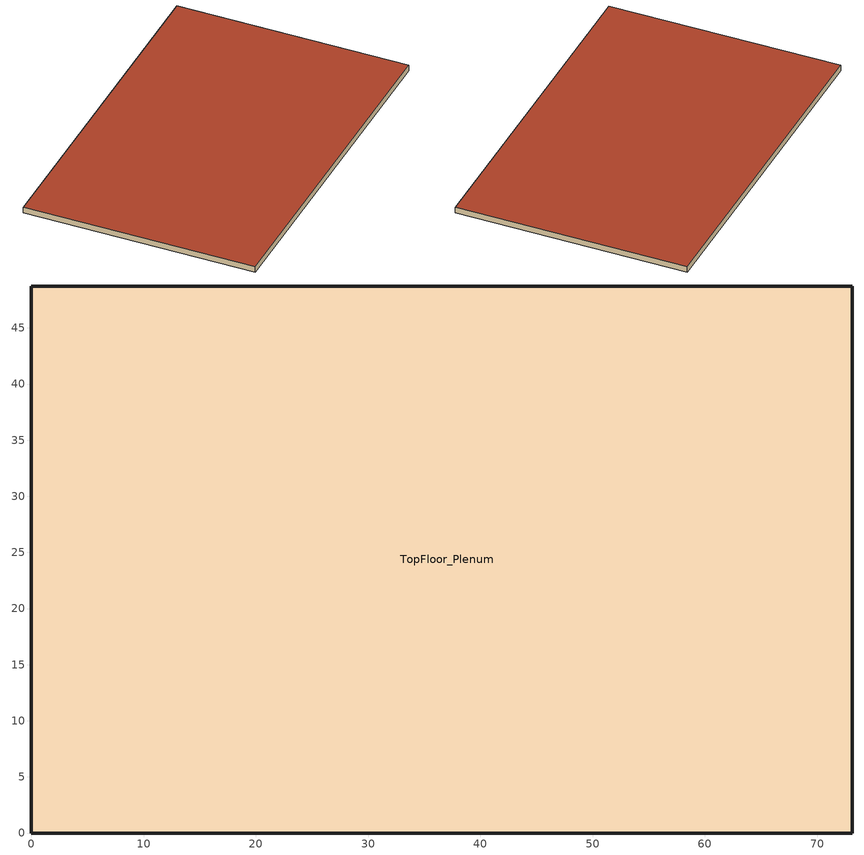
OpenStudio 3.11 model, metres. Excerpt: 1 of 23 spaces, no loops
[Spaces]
TopFloor_Plenum
 floor to Perimeter_top_ZN_3: 73.11,48.74 68.53,44.16 4.57,44.16 0,48.74 z46.34
 floor to Perimeter_top_ZN_2: 73.11,48.74 73.11,0 68.53,4.57 68.53,44.16 z46.34
 floor to Perimeter_top_ZN_1: 68.53,4.57 73.11,0 0,0 4.57,4.57 z46.34
 floor to Perimeter_top_ZN_4: 0,48.74 4.57,44.16 4.57,4.57 0,0 z46.34
 floor to DataCenter_top_ZN_6: 5.49,44.16 5.49,4.57 4.57,4.57 4.57,44.16 z46.34
 floor to Core_top: 68.53,44.16 68.53,4.57 5.49,4.57 5.49,44.16 z46.34
 wall outside: 0,0 73.11,0 73.11,48.74 0,48.74 0,0 z46.34:47.56
 roof outside: 73.11,0 73.11,48.74 0,48.74 0,0 z47.56
[Schedule:Ruleset]
Name | Default Day Schedule | Summer Design Day Schedule | Winter Design Day Schedule
OfficeLarge BLDG_LIGHT_SCH_2013 | OfficeLarge BLDG_LIGHT_SCH_2013 Default | OfficeLarge BLDG_LIGHT_SCH_2013 Summer Design Day | OfficeLarge BLDG_LIGHT_SCH_2013 Winter Design Day
DataCenter_EQUIP_SCH | Schedule Day 3 | DataCenter_EQUIP_SCH Summer Design Day | DataCenter_EQUIP_SCH Winter Design Day
Clothing Schedule | Clothing Schedule Default Winter Clothes
OfficeLarge BLDG_EQUIP_SCH_2013 | OfficeLarge BLDG_EQUIP_SCH_2013 Default | OfficeLarge BLDG_EQUIP_SCH_2013 Summer Design Day | OfficeLarge BLDG_EQUIP_SCH_2013 Winter Design Day
OfficeLarge_BUSINESS_SCH | OfficeLarge_BUSINESS_SCH Default | OfficeLarge_BUSINESS_SCH Summer Design Day | OfficeLarge_BUSINESS_SCH Winter Design Day
[Schedule:Day]
OfficeLarge BLDG_LIGHT_SCH_2013 Default: No, 5, 0, 0.05, 18, 0, 0.0452801, 24, 0, 0.05
OfficeLarge BLDG_LIGHT_SCH_2013 Sat Day: No, 6, 0, 0.05, 8, 0, 0.0905601, 12, 0, 0.27168, 17, 0, 0.13584, 19, 0, 0.0452801, 24, 0, 0.05
OfficeLarge BLDG_LIGHT_SCH_2013 Summer Design Day; DataCenter_EQUIP_SCH Summer Design Day; DataCenter_EQUIP_SCH Wknd|Wkdy|Hol Day 3; DataCenter_EQUIP_SCH Wknd|Wkdy|Hol Day 7; DataCenter_EQUIP_SCH Wknd|Wkdy|Hol Day 11; Always On Default; OfficeLarge BLDG_EQUIP_SCH_2013 Summer Design Day; OfficeLarge_BUSINESS_SCH Summer Design Day: No, 24, 0, 1
OfficeLarge BLDG_LIGHT_SCH_2013 Wkdy Day: No, 5, 0, 0.05, 6, 0, 0.1, 7, 0, 0.0905601, 8, 0, 0.27168, 17, 0, 0.815041, 18, 0, 0.452801, 20, 0, 0.27168, 22, 0, 0.18112, 23, 0, 0.0905601, 24, 0, 0.0452801
OfficeLarge BLDG_LIGHT_SCH_2013 Winter Design Day; OfficeLarge BLDG_EQUIP_SCH_2013 Winter Design Day; OfficeLarge_BUSINESS_SCH Winter Design Day: No, 24, 0, 0
Schedule Day 3; Work Efficiency Schedule Default: 24, 0, 0
DataCenter_EQUIP_SCH Wknd|Wkdy|Hol Day; DataCenter_EQUIP_SCH Wknd|Wkdy|Hol Day 4; DataCenter_EQUIP_SCH Wknd|Wkdy|Hol Day 8; DataCenter_EQUIP_SCH Winter Design Day: No, 24, 0, 0.25
DataCenter_EQUIP_SCH Wknd|Wkdy|Hol Day 1; DataCenter_EQUIP_SCH Wknd|Wkdy|Hol Day 5; DataCenter_EQUIP_SCH Wknd|Wkdy|Hol Day 9: No, 24, 0, 0.5
DataCenter_EQUIP_SCH Wknd|Wkdy|Hol Day 2; DataCenter_EQUIP_SCH Wknd|Wkdy|Hol Day 6; DataCenter_EQUIP_SCH Wknd|Wkdy|Hol Day 10: No, 24, 0, 0.75
Clothing Schedule Default Winter Clothes: 24, 0, 1
Clothing Schedule Summer Clothes: 24, 0, 0.5
Air Velocity Schedule Default: 24, 0, 0.2
OfficeLarge BLDG_OCC_SCH Sat Day: No, 6, 0, 0, 8, 0, 0.1, 12, 0, 0.3, 17, 0, 0.1, 19, 0, 0.05, 24, 0, 0
OfficeLarge BLDG_OCC_SCH Wkdy Day: No, 6, 0, 0, 7, 0, 0.1, 8, 0, 0.2, 12, 0, 0.95, 13, 0, 0.5, 17, 0, 0.95, 18, 0, 0.3, 22, 0, 0.1, 24, 0, 0.05
OfficeLarge BLDG_EQUIP_SCH_2013 Default: No, 6, 0, 0.221082, 18, 0, 0.284743, 24, 0, 0.221082
OfficeLarge BLDG_EQUIP_SCH_2013 Sat Day: No, 6, 0, 0.221082, 8, 0, 0.379657, 12, 0, 0.474572, 17, 0, 0.3322, 19, 0, 0.284743, 24, 0, 0.221082
OfficeLarge BLDG_EQUIP_SCH_2013 Wkdy Day: No, 6, 0, 0.294776, 8, 0, 0.379657, 12, 0, 0.854229, 13, 0, 0.759315, 17, 0, 0.854229, 18, 0, 0.474572, 24, 0, 0.379657
OfficeLarge HTGSETP_SCH_YES_OPTIMUM Wkdy Day 1: No, 4, 0, 15.6, 5, 0, 17.8, 6, 0, 20, 12, 0, 21, 13, 0, 20.4444, 22, 0, 21, 24, 0, 15.6
OfficeLarge HTGSETP_SCH_YES_OPTIMUM Sat Day 1: No, 4, 0, 15.6, 5, 0, 17.8, 6, 0, 20, 12, 0, 21, 13, 0, 20.4444, 17, 0, 21, 24, 0, 15.6
OfficeLarge CLGSETP_SCH_NO_SETBACK Default|WntrDsn|Sat|Wkdy Day 1: No, 12, 0, 24, 13, 0, 24.5556, 24, 0, 24
OfficeLarge_BUSINESS_SCH Default: No, 6, 0, 0, 17, 0, 1, 24, 0, 0
OfficeLarge_BUSINESS_SCH Wkdy Day; OfficeLarge HVACOperationSchd SmrDsn|Wkdy Day 1: No, 6, 0, 0, 22, 0, 1, 24, 0, 0
OfficeLarge HVACOperationSchd WntrDsn|Sat Day 1: No, 6, 0, 0, 18, 0, 1, 24, 0, 0
OfficeLarge HVACOperationSchd WntrDsn|Sat Day inverted 1: 6, 0, 1, 18, 0, 0, 24, 0, 1
OfficeLarge HVACOperationSchd SmrDsn|Wkdy Day inverted 1: 6, 0, 1, 22, 0, 0, 24, 0, 1
[Schedule:Rule] Date Specification Type=DateRange; Start Day=1
Name | Schedule Ruleset | Rule Order | Day Schedule | Apply Saturday | Start Month | End Month | End Day | Apply Monday | Apply Tuesday | Apply Wednesday | Apply Thursday | Apply Friday | Apply Sunday
Schedule Rule 1 | OfficeLarge BLDG_LIGHT_SCH_2013 | 1 | OfficeLarge BLDG_LIGHT_SCH_2013 Sat Day | Yes | 1 | 12 | 31
Schedule Rule 2 | OfficeLarge BLDG_LIGHT_SCH_2013 | 0 | OfficeLarge BLDG_LIGHT_SCH_2013 Wkdy Day |  | 1 | 12 | 31 | Yes | Yes | Yes | Yes | Yes
Schedule Rule 3 | DataCenter_EQUIP_SCH | 11 | DataCenter_EQUIP_SCH Wknd|Wkdy|Hol Day | Yes | 1 | 1 | 31 | Yes | Yes | Yes | Yes | Yes | Yes
Schedule Rule 4 | DataCenter_EQUIP_SCH | 10 | DataCenter_EQUIP_SCH Wknd|Wkdy|Hol Day 1 | Yes | 2 | 2 | 28 | Yes | Yes | Yes | Yes | Yes | Yes
Schedule Rule 5 | DataCenter_EQUIP_SCH | 9 | DataCenter_EQUIP_SCH Wknd|Wkdy|Hol Day 2 | Yes | 3 | 3 | 31 | Yes | Yes | Yes | Yes | Yes | Yes
Schedule Rule 6 | DataCenter_EQUIP_SCH | 8 | DataCenter_EQUIP_SCH Wknd|Wkdy|Hol Day 3 | Yes | 4 | 4 | 30 | Yes | Yes | Yes | Yes | Yes | Yes
Schedule Rule 7 | DataCenter_EQUIP_SCH | 7 | DataCenter_EQUIP_SCH Wknd|Wkdy|Hol Day 4 | Yes | 5 | 5 | 31 | Yes | Yes | Yes | Yes | Yes | Yes
Schedule Rule 8 | DataCenter_EQUIP_SCH | 6 | DataCenter_EQUIP_SCH Wknd|Wkdy|Hol Day 5 | Yes | 6 | 6 | 30 | Yes | Yes | Yes | Yes | Yes | Yes
Schedule Rule 9 | DataCenter_EQUIP_SCH | 5 | DataCenter_EQUIP_SCH Wknd|Wkdy|Hol Day 6 | Yes | 7 | 7 | 31 | Yes | Yes | Yes | Yes | Yes | Yes
Schedule Rule 10 | DataCenter_EQUIP_SCH | 4 | DataCenter_EQUIP_SCH Wknd|Wkdy|Hol Day 7 | Yes | 8 | 8 | 31 | Yes | Yes | Yes | Yes | Yes | Yes
Schedule Rule 11 | DataCenter_EQUIP_SCH | 3 | DataCenter_EQUIP_SCH Wknd|Wkdy|Hol Day 8 | Yes | 9 | 9 | 30 | Yes | Yes | Yes | Yes | Yes | Yes
Schedule Rule 12 | DataCenter_EQUIP_SCH | 2 | DataCenter_EQUIP_SCH Wknd|Wkdy|Hol Day 9 | Yes | 10 | 10 | 31 | Yes | Yes | Yes | Yes | Yes | Yes
Schedule Rule 13 | DataCenter_EQUIP_SCH | 1 | DataCenter_EQUIP_SCH Wknd|Wkdy|Hol Day 10 | Yes | 11 | 11 | 30 | Yes | Yes | Yes | Yes | Yes | Yes
Schedule Rule 14 | DataCenter_EQUIP_SCH | 0 | DataCenter_EQUIP_SCH Wknd|Wkdy|Hol Day 11 | Yes | 12 | 12 | 31 | Yes | Yes | Yes | Yes | Yes | Yes
Schedule Rule 15 | Clothing Schedule | 0 | Clothing Schedule Summer Clothes |  | 5 | 9 | 30
Schedule Rule 23 | OfficeLarge BLDG_EQUIP_SCH_2013 | 1 | OfficeLarge BLDG_EQUIP_SCH_2013 Sat Day | Yes | 1 | 12 | 31
Schedule Rule 24 | OfficeLarge BLDG_EQUIP_SCH_2013 | 0 | OfficeLarge BLDG_EQUIP_SCH_2013 Wkdy Day |  | 1 | 12 | 31 | Yes | Yes | Yes | Yes | Yes
Schedule Rule 34 | OfficeLarge_BUSINESS_SCH | 0 | OfficeLarge_BUSINESS_SCH Wkdy Day |  | 1 | 12 | 31 | Yes | Yes | Yes | Yes | Yes
[Table:Lookup]
VAV_mid WITH REHEAT ERV_SensHeatEff; VAV_bot WITH REHEAT ERV_SensHeatEff; CAV_bas ERV_SensHeatEff: DivisorOnly, 0.7, 0, 10, Dimensionless, 0.7, 0.7
VAV_mid WITH REHEAT ERV_LatHeatEff; VAV_mid WITH REHEAT ERV_LatCoolEff; VAV_bot WITH REHEAT ERV_LatHeatEff; VAV_bot WITH REHEAT ERV_LatCoolEff; CAV_bas ERV_LatHeatEff; CAV_bas ERV_LatCoolEff: DivisorOnly, 0.6, 0, 10, Dimensionless, 0.6, 0.6
VAV_mid WITH REHEAT ERV_SensCoolEff; VAV_bot WITH REHEAT ERV_SensCoolEff; CAV_bas ERV_SensCoolEff: DivisorOnly, 0.75, 0, 10, Dimensionless, 0.75, 0.75
